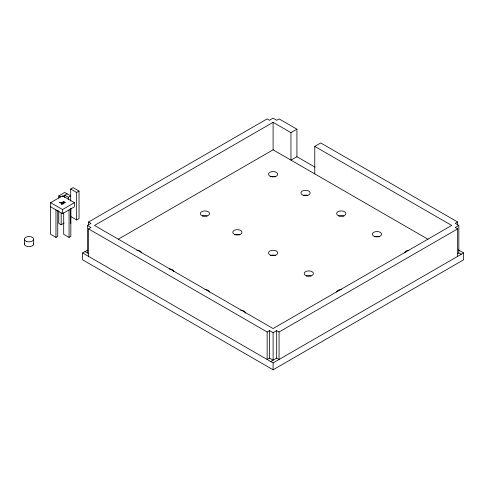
<?xml version="1.0" encoding="UTF-8"?>
<svg xmlns="http://www.w3.org/2000/svg" width="488" height="488" viewBox="0 0 488 488"><rect width="100%" height="100%" fill="white"/><g stroke="black" fill="none" stroke-linecap="round" stroke-linejoin="round"><path stroke-width="0.73" d="M58.798 198.11L58.798 195.883L64.745 192.443L70.699 195.883L68.32 197.256L64.745 195.194L64.745 197.426M70.699 201.086L70.699 189.008L73.084 187.636L79.038 191.07L79.038 218.569L76.653 219.942L70.699 216.507M57.743 210.346L57.743 236.357L55.961 237.388L50.599 234.295L50.599 202.672L62.507 195.804L74.414 202.672L74.414 206.802L62.507 213.671L50.599 206.802M62.366 196.572L67.13 193.821M70.699 189.008L76.653 192.443L79.038 191.07M50.599 202.672L62.507 209.547L74.414 202.672M58.798 210.743L58.798 223.376L61.177 224.754L64.154 223.034M88.56 224.974L88.56 222.003L267.149 118.895L269.535 120.268L273.103 118.206L276.678 120.268L279.057 118.895L296.918 129.204L296.918 156.703L314.937 167.103M87.37 252.936L87.37 225.438L90.939 223.376L88.56 222.003M63.696 212.744L63.696 234.295L69.058 237.388L70.839 236.357L70.839 208.455M88.56 256.371L88.56 228.878L90.939 227.499L87.37 225.438M296.918 129.204L290.964 132.644L273.103 122.329L94.513 225.438L273.103 328.546L451.693 225.438L314.772 146.388L314.772 173.887M458.244 249.844L463.6 252.936L463.6 259.811L273.103 369.794L82.606 259.811L82.606 252.936L87.37 250.185M118.236 239.242L273.103 149.828L427.994 239.254M296.918 156.703L290.964 160.137L290.964 132.644M314.772 146.388L320.726 142.953L457.646 222.003L457.646 224.974M88.56 228.878L267.149 331.986L269.535 330.608L273.103 332.676L276.678 330.608L279.057 331.986L457.646 228.878L457.646 256.371M457.646 222.003L455.267 223.376L458.836 225.438L458.836 252.936L461.221 254.309M458.836 225.438L455.267 227.499L457.646 228.878M273.103 332.676L273.103 360.168L269.535 358.107L267.149 359.479L267.149 331.986M270.724 361.541L276.678 358.107L279.057 359.479L279.057 331.986M457.646 253.626L458.836 252.936M82.606 252.936L273.103 362.92L463.6 252.936M62.824 202.459L63.782 202.093L65.319 202.575L63.843 201.721L62.025 202.441L62.324 202.66A0.939 0.543 0 0 1 63.361 203.276A0.939 0.543 0 0 1 62.116 203.722A0.939 0.543 0 0 1 61.634 202.923M62.848 202.392A1.427 0.824 0 0 1 63.983 203.27A1.427 0.824 0 0 1 62.598 204.021A1.379 0.793 0 0 1 61.22 203.63A1.379 0.793 0 0 1 61.299 202.746L61.75 202.965L61.75 204.338M58.798 195.883L60.579 196.914M84.991 251.564L88.56 253.626M276.678 330.608L276.678 358.107M273.103 122.329L273.103 149.828M273.103 362.92L273.103 369.794M269.535 330.608L269.535 358.107M76.653 192.443L76.653 219.942M70.699 208.327L70.699 223.376M69.058 209.895L69.058 237.388M68.32 197.256L68.32 199.488M63.843 201.721L63.843 203.099M62.507 209.547L62.507 213.671M61.335 202.764L61.335 204.136M61.177 212.866L61.177 224.754M55.961 209.895L55.961 237.388M33.66 239.187L33.66 244M24.4 239.187L24.4 244M374.357 236.814A4.63 2.672 0 0 1 379.609 236.814M306.574 276.031A4.63 2.672 0 0 1 311.07 276.031M303.298 195.438A4.63 2.672 0 0 1 307.794 195.438M169.226 268.992A4.63 2.672 0 0 1 173.856 271.67M404.82 252.662A4.63 2.672 0 0 1 408.95 250.277M270.48 176.839A4.63 2.672 0 0 1 275.726 176.839M339.02 216.056A4.63 2.672 0 0 1 343.887 216.19M234.765 234.923A4.63 2.672 0 0 1 240.011 234.923M336.659 292.013A4.63 2.672 0 0 1 341.746 289.628M202.697 216.056A4.63 2.672 0 0 1 207.186 216.056M270.858 255.413A4.63 2.672 0 0 1 275.348 255.413M240.657 310.24A4.63 2.672 0 0 1 245.263 313.186M136.78 250.265A4.63 2.672 0 0 1 141.41 252.936M204.942 289.616A4.63 2.672 0 0 1 209.547 292.013M33.471 243.25A4.63 2.672 0 0 1 28.865 246.672A4.63 2.672 0 0 1 24.693 243.067M60.018 202.422L59.603 202.666L60.439 202.666L60.018 202.422M374.265 236.369A4.63 2.672 0 0 0 381.592 234.484A4.63 2.672 0 0 0 375.095 231.763A4.63 2.672 0 0 0 374.265 236.369M306.507 275.873A4.63 2.672 0 0 0 313.455 273.561A4.63 2.672 0 0 0 306.507 271.243A4.63 2.672 0 0 0 306.507 275.873M303.231 195.279A4.63 2.672 0 0 0 310.179 192.961A4.63 2.672 0 0 0 303.231 190.649A4.63 2.672 0 0 0 303.231 195.279M270.791 176.546A4.63 2.672 0 0 0 277.733 174.228A4.63 2.672 0 0 0 270.791 171.916A4.63 2.672 0 0 0 270.791 176.546M338.55 215.751A4.63 2.672 0 0 0 345.87 213.86A4.63 2.672 0 0 0 339.38 211.145A4.63 2.672 0 0 0 338.55 215.751M235.07 234.63A4.63 2.672 0 0 0 242.017 232.312A4.63 2.672 0 0 0 235.07 230A4.63 2.672 0 0 0 235.07 234.63M202.624 215.897A4.63 2.672 0 0 0 209.572 213.585A4.63 2.672 0 0 0 202.624 211.267A4.63 2.672 0 0 0 202.624 215.897M270.791 255.248A4.63 2.672 0 0 0 277.733 252.936A4.63 2.672 0 0 0 270.791 250.619A4.63 2.672 0 0 0 270.791 255.248M26.437 241.401A4.63 2.672 0 0 0 33.648 239.376A4.63 2.672 0 0 0 27.005 236.784A4.63 2.672 0 0 0 26.437 241.401"/></g></svg>
